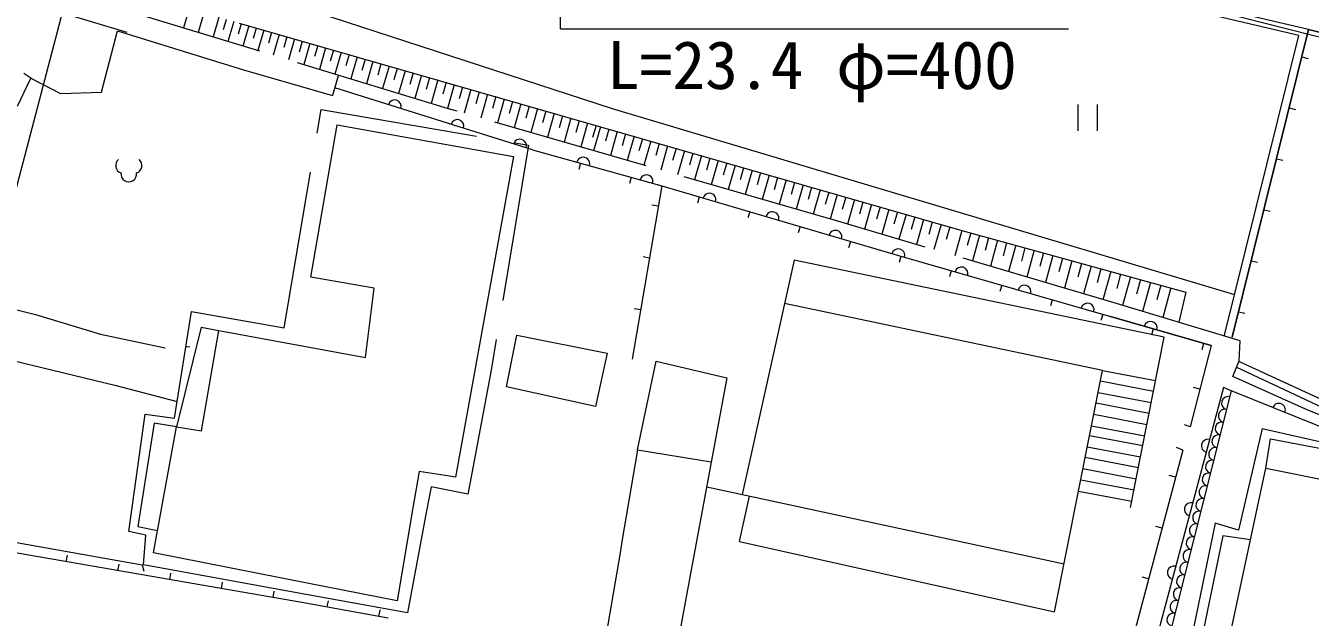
# Model space of a CAD drawing. Units: millimetres, scale not verified. Extents: x 40000 to 680001, y 20000 to 380001.
# Drawn here: x 374634 to 423560, y 266472 to 288980 of the extents above; entities that cross this region are included whole.
import ezdxf
from ezdxf.enums import TextEntityAlignment as Align

# ---------------------------------------------------------------- set-up
doc = ezdxf.new("R2010")
doc.units = ezdxf.units.MM
doc.header["$LTSCALE"] = 1000
doc.linetypes.add('DASHED', pattern=[7.5, 6, -1.5])
for name, color, linetype, lineweight in [('M-BGD', 7, 'Continuous', 13), ('M-BMK-ROW', 1, 'Continuous', 13), ('M-STR-HTXT', 7, 'Continuous', 13)]:
    doc.layers.add(name, color=color, linetype=linetype, lineweight=lineweight)
doc.styles.add('ＭＳ ゴシック', font='')
doc.styles.get('ＭＳ ゴシック').set_extended_font_data('MS Gothic')

msp = doc.modelspace()

# ---------------------------------------------------------------- linework, layer by layer
at = {"layer": 'M-BGD'}
for p, q in [((395002, 288867), (395002, 300447)), ((383492, 290236), (396971, 285835)), ((374411, 289968), (378482, 288733)), ((423489, 288830), (419680, 289722)), ((380861, 289629), (380650, 288894)), ((381422, 289467), (381208, 288724)), ((381986, 289304), (381770, 288553)), ((382270, 289222), (382156, 288825)), ((382555, 289140), (382337, 288381)), ((382841, 289057), (382726, 288658)), ((382762, 289080), (410287, 281193)), ((383127, 288975), (382907, 288207)), ((383416, 288892), (383300, 288490)), ((383704, 288810), (383481, 288032)), ((383995, 288726), (383878, 288320)), ((423489, 288830), (420580, 277129)), ((420580, 277129), (423489, 288830)), ((437058, 285413), (423489, 288830)), ((423489, 288830), (437058, 285413)), ((384286, 288643), (384059, 287856)), ((384578, 288559), (384460, 288150)), ((384871, 288476), (384642, 287678)), ((385165, 288391), (385047, 287978)), ((385460, 288307), (385228, 287500)), ((385757, 288222), (385637, 287805)), ((386054, 288137), (385819, 287320)), ((386353, 288051), (386232, 287631)), ((386652, 287965), (386414, 287138)), ((386953, 287879), (386831, 287455)), ((387254, 287793), (387013, 286956)), ((387557, 287706), (387434, 287279)), ((423232, 287799), (423475, 287738)), ((387860, 287619), (387617, 286772)), ((388165, 287532), (388042, 287101)), ((388471, 287444), (388224, 286587)), ((388778, 287356), (388653, 286921)), ((389086, 287268), (388836, 286400)), ((374830, 286980), (374564, 287165)), ((389397, 287185), (389270, 286741)), ((389707, 287096), (389451, 286205)), ((390019, 287006), (389890, 286559)), ((390331, 286917), (390073, 286019)), ((390645, 286826), (390515, 286376)), ((390959, 286736), (390699, 285832)), ((393938, 284261), (386402, 286620)), ((391275, 286645), (391145, 286193)), ((391591, 286554), (391331, 285649)), ((391908, 286463), (391778, 286011)), ((392225, 286372), (391964, 285467)), ((392542, 286281), (392411, 285828)), ((392859, 286190), (392598, 285284)), ((393176, 286099), (393046, 285645)), ((393493, 286008), (393232, 285100)), ((393811, 285916), (393680, 285463)), ((394128, 285825), (393867, 284917)), ((394446, 285734), (394316, 285280)), ((396971, 285835), (409026, 282223)), ((414707, 285980), (414707, 284980)), ((415457, 284980), (415457, 285980)), ((422750, 285859), (422993, 285798)), ((394764, 285643), (394503, 284734)), ((395082, 285551), (394951, 285096)), ((395400, 285460), (395139, 284550)), ((395719, 285368), (395588, 284913)), ((396037, 285277), (395775, 284366)), ((385498, 279412), (386494, 285214)), ((386494, 285214), (393218, 283998)), ((396356, 285185), (396225, 284730)), ((396525, 285136), (396264, 284225)), ((396844, 285045), (396713, 284589)), ((397163, 284954), (396901, 284041)), ((397482, 284862), (397351, 284405)), ((397802, 284771), (397540, 283856)), ((393938, 284261), (398865, 282887)), ((398122, 284679), (397991, 284222)), ((398442, 284587), (398179, 283672)), ((398762, 284495), (398631, 284037)), ((399082, 284404), (398820, 283487)), ((399403, 284312), (399272, 283853)), ((393218, 283998), (391009, 271807)), ((399724, 284220), (399461, 283302)), ((400046, 284128), (399914, 283668)), ((400367, 284036), (400104, 283116)), ((400689, 283943), (400557, 283483)), ((401011, 283851), (400747, 282930)), ((422268, 283919), (422511, 283858)), ((395770, 283750), (395703, 283510)), ((401333, 283759), (401201, 283298)), ((401655, 283666), (401391, 282744)), ((401978, 283574), (401846, 283113)), ((402301, 283482), (402036, 282558)), ((402624, 283389), (402492, 282927)), ((402947, 283296), (402682, 282371)), ((397696, 283213), (397629, 282972)), ((398865, 282887), (397738, 276295)), ((398865, 282887), (407873, 280236)), ((403271, 283203), (403139, 282741)), ((403595, 283111), (403330, 282184)), ((403919, 283018), (403786, 282554)), ((404243, 282925), (403978, 281997)), ((404568, 282832), (404435, 282368)), ((400289, 282468), (400219, 282228)), ((404893, 282739), (404627, 281810)), ((405218, 282646), (405085, 282181)), ((405543, 282553), (405277, 281622)), ((405869, 282459), (405735, 281993)), ((406195, 282366), (405927, 281432)), ((398733, 282112), (398487, 282154)), ((402208, 281903), (402137, 281664)), ((406521, 282272), (406387, 281804)), ((406848, 282179), (406579, 281240)), ((407177, 282084), (407042, 281614)), ((407505, 281990), (407235, 281047)), ((407836, 281896), (407700, 281423)), ((409026, 282223), (420674, 278750)), ((421786, 281979), (422028, 281918)), ((404126, 281339), (404056, 281099)), ((408166, 281801), (407894, 280853)), ((408498, 281706), (408362, 281231)), ((408829, 281611), (408556, 280658)), ((409163, 281515), (409026, 281038)), ((409496, 281420), (409222, 280462)), ((409831, 281324), (409694, 280844)), ((410287, 281193), (410021, 280227)), ((410287, 281193), (418821, 278843)), ((410626, 281100), (410492, 280614)), ((410964, 281007), (410694, 280029)), ((411306, 280913), (411170, 280421)), ((406045, 280774), (405974, 280534)), ((411648, 280819), (411375, 279827)), ((411995, 280723), (411857, 280224)), ((412342, 280627), (412065, 279623)), ((412693, 280531), (412554, 280025)), ((413045, 280434), (412765, 279415)), ((398396, 280141), (398150, 280183)), ((403898, 280053), (401916, 271149)), ((417990, 277125), (403898, 280053)), ((407873, 280236), (415952, 277921)), ((407964, 280210), (407895, 279970)), ((413402, 280336), (413260, 279823)), ((413758, 280237), (413474, 279205)), ((414120, 280138), (413976, 279618)), ((414481, 280038), (414193, 278991)), ((414848, 279937), (414702, 279410)), ((421304, 280039), (421546, 279978)), ((387908, 278988), (385498, 279412)), ((409886, 279659), (409818, 279419)), ((415214, 279836), (414922, 278775)), ((415586, 279734), (415438, 279200)), ((415957, 279632), (415661, 278555)), ((416334, 279528), (416185, 278986)), ((416711, 279424), (416410, 278333)), ((387570, 276352), (387908, 278988)), ((411809, 279108), (411740, 278868)), ((417092, 279319), (416941, 278770)), ((417474, 279214), (417170, 278108)), ((417862, 279107), (417708, 278550)), ((418249, 279001), (417940, 277879)), ((415644, 275867), (403531, 278407)), ((413732, 278557), (413663, 278317)), ((418821, 278843), (418548, 277698)), ((398059, 278170), (397812, 278212)), ((415654, 278006), (415585, 277766)), ((415952, 277921), (419778, 276809)), ((419778, 276809), (415952, 277921)), ((420821, 278099), (421064, 278038)), ((417575, 277449), (417505, 277209)), ((381330, 273567), (381989, 277385)), ((381989, 277385), (387570, 276352)), ((392947, 275243), (393344, 277208)), ((393344, 277208), (396779, 276522)), ((416717, 270653), (417990, 277125)), ((420854, 276235), (420888, 276990)), ((380735, 276763), (380889, 276769)), ((396779, 276522), (396338, 274495)), ((419778, 276809), (418987, 273718)), ((419496, 276891), (419426, 276651)), ((397936, 272847), (398644, 276218)), ((398644, 276218), (401339, 275585)), ((420606, 275628), (420854, 276235)), ((420754, 275989), (422562, 275140)), ((426125, 273764), (420842, 276205)), ((401339, 275585), (400263, 269775)), ((413818, 266677), (415644, 275867)), ((415563, 275463), (417587, 275076)), ((415644, 275867), (417665, 275475)), ((423466, 274356), (420606, 275628)), ((396338, 274495), (392947, 275243)), ((415477, 275029), (417502, 274642)), ((420547, 275085), (417224, 261944)), ((420255, 275209), (417509, 264965)), ((419355, 275156), (419113, 275218)), ((420515, 275098), (420255, 275209)), ((427160, 272432), (420515, 275098)), ((422562, 275140), (424845, 274069)), ((415398, 274630), (417423, 274243)), ((378564, 269734), (379178, 274203)), ((415313, 274201), (417339, 273813)), ((427285, 272807), (423466, 274356)), ((379522, 273856), (378903, 269931)), ((379497, 268928), (380381, 273717)), ((380381, 273717), (381330, 273567)), ((415225, 273759), (417252, 273371)), ((418987, 273718), (418768, 273795)), ((415153, 273394), (417180, 273006)), ((421872, 272142), (422045, 273266)), ((422045, 273266), (424876, 272719)), ((397936, 272847), (400747, 272389)), ((414987, 272561), (417016, 272173)), ((415066, 272960), (417095, 272572)), ((418699, 272833), (415908, 262296)), ((418699, 272833), (418460, 272931)), ((414902, 272132), (416932, 271743)), ((419709, 262111), (421872, 272142)), ((421872, 272142), (431839, 270140)), ((389620, 272019), (389384, 270637)), ((390775, 271842), (389620, 272019)), ((391009, 271807), (390775, 271842)), ((414817, 271704), (416847, 271316)), ((418425, 271799), (418184, 271863)), ((400571, 271438), (414182, 268508)), ((401824, 269353), (402206, 271086)), ((414732, 271275), (416763, 270886)), ((389384, 270637), (388781, 267100)), ((372122, 269704), (379072, 268471)), ((379204, 269602), (378564, 269734)), ((378903, 269931), (379654, 269777)), ((379115, 268464), (379204, 269602)), ((400263, 269775), (399997, 268340)), ((417913, 269866), (417671, 269930)), ((401824, 269353), (413818, 266677)), ((376178, 268587), (376221, 268833)), ((385350, 267775), (379497, 268928)), ((378148, 268245), (378191, 268491)), ((379072, 268471), (379136, 268232)), ((385237, 267357), (379115, 268464)), ((380119, 267903), (380162, 268149)), ((399997, 268340), (399353, 264867)), ((382090, 267561), (382132, 267807)), ((388781, 267100), (385350, 267775)), ((417401, 267933), (417159, 267997)), ((384060, 267219), (384103, 267466)), ((389171, 266645), (385237, 267357)), ((385150, 267031), (385148, 267031)), ((385148, 267031), (385148, 267031)), ((388445, 266440), (385150, 267031)), ((386117, 266857), (386132, 266936)), ((386132, 266936), (386161, 267103)), ((388086, 266504), (388129, 266745)), ((388129, 266745), (388130, 266750))]:
    msp.add_line(p, q, dxfattribs=at)
at = {"layer": 'M-BGD', "linetype": 'DASHED'}
for p, q in [((390731, 285823), (378911, 289424)), ((377520, 286455), (378132, 288790)), ((378132, 288790), (382928, 287305)), ((382928, 287305), (386318, 286322)), ((371062, 279156), (374830, 286980)), ((374830, 286980), (375955, 286402)), ((386533, 287076), (386318, 286322)), ((375955, 286402), (377520, 286455)), ((384477, 277491), (385885, 285796)), ((385885, 285796), (393787, 284437)), ((405474, 281565), (390731, 285823)), ((393787, 284437), (392360, 275879)), ((416091, 278442), (405474, 281565)), ((372825, 278533), (375007, 277991)), ((420888, 276990), (416091, 278442)), ((375007, 277991), (377478, 277245)), ((380300, 274050), (380950, 278103)), ((380950, 278103), (384477, 277491)), ((381320, 277509), (380381, 273717)), ((381320, 277509), (381989, 277385)), ((377478, 277245), (379951, 276729)), ((374091, 276258), (378025, 275305)), ((392360, 275879), (391549, 271549)), ((378025, 275305), (380402, 274685)), ((379178, 274203), (380300, 274050)), ((380381, 273717), (379522, 273856)), ((421728, 273657), (420821, 269790)), ((421728, 273657), (425271, 272858)), ((397936, 272847), (397341, 269349)), ((391549, 271549), (391476, 271157)), ((390071, 271431), (389900, 270525)), ((391476, 271157), (390071, 271431)), ((389900, 270525), (389171, 266645)), ((419941, 270048), (418264, 261950)), ((420821, 269790), (419941, 270048)), ((397341, 269349), (397269, 268930)), ((420234, 269572), (418730, 262368)), ((421285, 269421), (420234, 269572)), ((397269, 268930), (396653, 265312))]:
    msp.add_line(p, q, dxfattribs=at)
at = {"layer": 'M-BGD'}
for points in [[(420289, 277201), (423124, 288607), (419608, 289431), (407968, 292485), (400258, 294490), (394510, 295891), (390610, 296637), (387871, 296878)], [(385148, 267031), (365801, 270386), (365529, 270890)]]:
    msp.add_lwpolyline(points, dxfattribs=at)
for centre, radius, start, end in [((388688, 285905), 250, 342.62, 162.62), ((391074, 285158), 250, 342.62, 162.62), ((393459, 284411), 250, 342.62, 162.62), ((378361, 283662), 300, 131.4195, 251.1424), ((378761, 283662), 300, 288.8576, 48.5806), ((395864, 283728), 250, 344.3592, 164.3593), ((378561, 283337), 300, 172.1402, 7.8598), ((398272, 283054), 250, 344.3592, 164.3593), ((400672, 282356), 250, 343.5979, 163.5979), ((403070, 281650), 250, 343.5979, 163.5979), ((405469, 280944), 250, 343.5979, 163.5979), ((407867, 280238), 250, 343.9986, 163.5979), ((410270, 279549), 250, 344.0097, 164.0096), ((412673, 278860), 250, 344.0097, 164.0096), ((415077, 278172), 250, 344.0097, 164.0096), ((417478, 277477), 250, 343.7973, 163.7973), ((420430, 274621), 250, 75.8071, 255.8071), ((422361, 274358), 250, 338.1404, 158.1404), ((420307, 274137), 250, 75.8071, 255.8071), ((420185, 273652), 250, 75.8071, 255.8071), ((419662, 272999), 250, 74.994, 254.994), ((420062, 273167), 250, 75.8071, 255.8071), ((419940, 272682), 250, 75.8071, 255.8071), ((419817, 272198), 250, 75.8071, 255.8071), ((419694, 271713), 250, 75.8071, 255.8071), ((419572, 271228), 250, 75.8071, 255.8071), ((419015, 270584), 250, 74.994, 254.994), ((419449, 270743), 250, 75.8071, 255.8071), ((419327, 270259), 250, 75.8071, 255.8071), ((419204, 269774), 250, 75.8071, 255.8071), ((419081, 269289), 250, 75.8071, 255.8071), ((418959, 268804), 250, 75.8071, 255.8071), ((418367, 268169), 250, 74.994, 254.994), ((418836, 268320), 250, 75.8071, 255.8071), ((418714, 267835), 250, 75.8071, 255.8071), ((418591, 267350), 250, 75.8071, 255.8071), ((418468, 266866), 250, 75.8071, 255.8071), ((418346, 266381), 250, 75.8071, 255.8071)]:
    msp.add_arc(centre, radius, start, end, dxfattribs=at)
at = {"layer": 'M-BMK-ROW', "color": 30}
msp.add_lwpolyline([(490054, 273094), (478449, 276149), (478049, 276255), (474581, 277168), (472736, 276051), (468679, 277082), (461207, 277797), (456080, 279558), (443642, 283333), (442271, 283749), (439322, 284643), (419931, 289544), (400657, 294474), (389632, 297026), (383944, 296331), (376163, 290173), (377597, 297416), (366888, 299679)], dxfattribs=at)
at = {"layer": 'M-STR-HTXT'}
for p, q in [((377809, 296299), (364660, 246200)), ((395002, 288867), (414349, 288867))]:
    msp.add_line(p, q, dxfattribs=at)

# ---------------------------------------------------------------- texts
at = {"layer": 'M-STR-HTXT', "style": 'ＭＳ ゴシック'}
msp.add_text('L=23.4 φ=400', height=1833, dxfattribs=at).set_placement((404576, 286019), align=Align.BOTTOM_CENTER)

doc.saveas('drawing.dxf')
